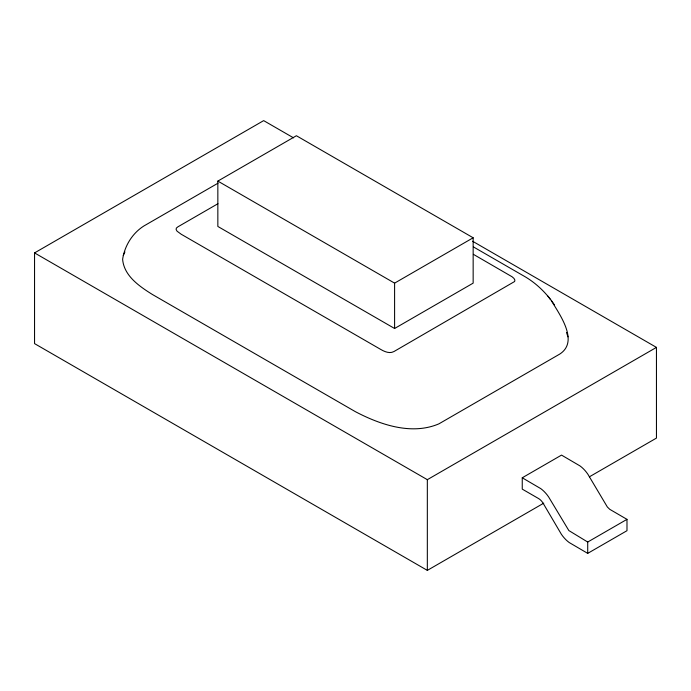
<?xml version="1.0" encoding="UTF-8"?>
<svg xmlns="http://www.w3.org/2000/svg" width="691" height="691" viewBox="0 0 691 691"><rect width="100%" height="100%" fill="white"/><g stroke="black" fill="none" stroke-linecap="round" stroke-linejoin="round"><path stroke-width="1.04" d="M217.967 183.21L143.866 225.992C132.344 233.273 124.622 245.884 122.627 259.289C123.931 275.847 139.513 286.42 152.383 294.478L355.321 411.637C380.18 424.697 411.577 435.494 438.889 423.859L559.788 354.06C579.213 341.414 559.84 314.863 551.522 300.939M123.257 255.42L124.924 251.921M543.757 503.16L427.332 570.377L34.55 343.608L34.55 252.906L263.668 120.623L293.528 137.855M217.846 181.094L296.404 135.738L473.154 237.782L473.154 283.137L394.596 328.493L217.846 226.449L217.846 181.094L394.596 283.137L473.154 237.782M217.941 203.715L177.933 226.812L176.36 228.09L176.127 229.507L177.034 231.165L181.18 234.223L381.121 349.655C384.896 351.823 389.802 353.835 393.956 351.538L514.64 281.496L514.873 280.08L513.966 278.413L512.066 276.763L473.378 254.323M34.55 252.906L427.332 479.675L656.45 347.392L656.45 438.094L589.388 476.816M522.249 477.783L561.533 455.101L580.034 465.941A23.157 13.371 60 0 1 587.86 474.207L607.354 506.995L609.773 509.336L626.987 519.356L626.987 530.697L587.713 553.37L569.211 542.539A23.157 13.371 60 0 1 561.377 534.273L543.376 503.679A9.493 5.485 60 0 0 538.453 498.479L522.249 489.124L522.249 477.783L540.751 488.615A23.157 13.371 60 0 1 548.585 496.881L568.848 530.558L587.713 542.038L587.713 553.37M587.713 542.038L626.987 519.356M472.653 241.28L656.45 347.392M473.387 246.894L522.776 275.407C535.525 282.412 546.227 292.742 554.363 304.748M547.98 296.197L550.597 299.704M566.508 332.475L567.959 336.854M427.332 479.675L427.332 570.377M394.596 283.137L394.596 328.493"/></g></svg>
